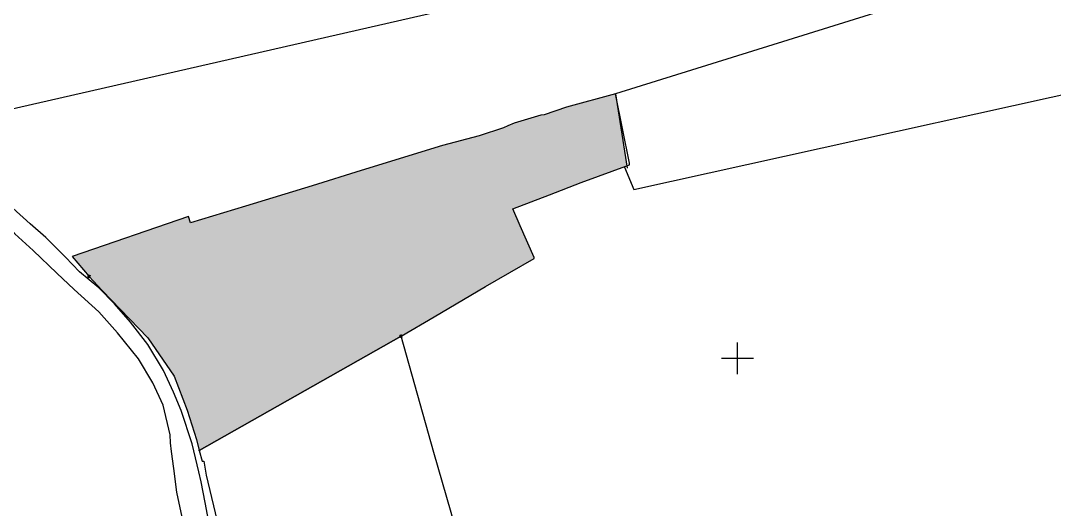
# Model space of a CAD drawing. Header units: millimetres. Extents: x 553705 to 560987, y 1303667 to 1309938.
# Drawn here: x 558121 to 559422, y 1307053 to 1307668 of the extents above; entities that cross this region are included whole.
import ezdxf

# ---------------------------------------------------------------- set-up
doc = ezdxf.new("R2010")
doc.units = ezdxf.units.MM
doc.header["$PDMODE"] = 35
doc.header["$PDSIZE"] = 0.5
for name, color, linetype in [('2', 7, 'Continuous'), ('42', 7, 'Continuous'), ('CVL_PUNTO', 250, 'Continuous')]:
    doc.layers.add(name, color=color, linetype=linetype)
doc.layers.add('Point', color=5, linetype='Continuous', lineweight=100)

# ---------------------------------------------------------------- blocks, each defined once
blk = doc.blocks.new('COORD')
at = {"layer": '42', "color": 2, "linetype": 'Continuous'}
for p, q in [((0, -2), (0, 2)), ((-2, 0), (2, 0))]:
    blk.add_line(p, q, dxfattribs=at)
blk = doc.blocks.new('COORD$')
at = {"layer": '42', "color": 2, "linetype": 'Continuous'}
blk.add_blockref('COORD', (0, 0), dxfattribs=at)

msp = doc.modelspace()

# ---------------------------------------------------------------- hatches: boundary and pattern name
at = {"lineweight": 30, "true_color": 0x000000}
h = msp.add_hatch(color=18, dxfattribs=at)
h.dxf.hatch_style = 1
h.paths.add_polyline_path([(558767.777, 1307368.71), (558767.695, 1307370.057), (558749.917, 1307409.896), (558740.714, 1307431.379), (558786.972, 1307449.025), (558826.895, 1307464.481), (558884.388, 1307485.583), (558870.215, 1307576.132), (558808.375, 1307559.15), (558780.046, 1307549.638), (558776.145, 1307549.052), (558742.333, 1307539.016), (558734.442, 1307535.963), (558729.244, 1307533.443), (558698.23, 1307523.078), (558652.162, 1307511.019), (558549.824, 1307479.41), (558488.061, 1307460.162), (558404.48, 1307434.631), (558335.201, 1307413.467), (558332.506, 1307421.557), (558185.936, 1307371.203), (558207.483, 1307346.127), (558224.021, 1307328.422), (558281.318, 1307268.545), (558314.416, 1307220.584), (558330.777, 1307177.553), (558342.655, 1307140.769), (558346.143, 1307126.94), (558600.12, 1307270.964), (558641.58, 1307295.21), (558706.536, 1307333.384)])

# ---------------------------------------------------------------- linework, layer by layer
at = {"color": 7}
for points in [[(558185.936, 1307371.203), (558207.483, 1307346.127), (558224.021, 1307328.422), (558281.318, 1307268.545), (558314.416, 1307220.584), (558330.777, 1307177.553), (558342.655, 1307140.769), (558346.143, 1307126.94), (558346.143, 1307126.94), (558600.12, 1307270.964), (558641.58, 1307295.21), (558706.536, 1307333.384), (558767.777, 1307368.71), (558767.695, 1307370.057), (558749.917, 1307409.896), (558740.714, 1307431.379), (558786.972, 1307449.025), (558826.895, 1307464.481), (558887.461, 1307486.71), (558887.775, 1307488.964), (558870.215, 1307576.132), (558808.375, 1307559.15), (558780.046, 1307549.638), (558776.145, 1307549.052), (558742.333, 1307539.016), (558734.442, 1307535.963), (558729.244, 1307533.443), (558698.23, 1307523.078), (558652.162, 1307511.019), (558549.824, 1307479.41), (558488.061, 1307460.162), (558404.48, 1307434.631), (558335.201, 1307413.467), (558332.506, 1307421.557), (558185.936, 1307371.203)], [(558185.936, 1307371.203), (558207.483, 1307346.127), (558224.021, 1307328.422), (558281.318, 1307268.545), (558314.416, 1307220.584), (558330.777, 1307177.553), (558342.655, 1307140.769), (558346.143, 1307126.94), (558600.12, 1307270.964), (558641.58, 1307295.21), (558706.536, 1307333.384), (558767.777, 1307368.71), (558767.695, 1307370.057), (558749.917, 1307409.896), (558740.714, 1307431.379), (558786.972, 1307449.025), (558826.895, 1307464.481), (558887.461, 1307486.71), (558887.775, 1307488.964), (558870.215, 1307576.132), (558808.375, 1307559.15), (558780.046, 1307549.638), (558776.145, 1307549.052), (558742.333, 1307539.016), (558734.442, 1307535.963), (558729.244, 1307533.443), (558698.23, 1307523.078), (558652.162, 1307511.019), (558549.824, 1307479.41), (558488.061, 1307460.162), (558404.48, 1307434.631), (558335.201, 1307413.467), (558332.506, 1307421.557), (558185.936, 1307371.203)]]:
    msp.add_lwpolyline(points, dxfattribs=at)
at = {"color": 1, "elevation": 44.322}
msp.add_lwpolyline([(558346.143, 1307126.94), (558349.593, 1307113.266), (558351.907, 1307113.497), (558354.89, 1307095.589), (558379.991, 1306990.489), (558382.262, 1306982.073), (558471.024, 1306984.28), (558524.539, 1306985.448), (558600.949, 1306986.888), (558609.487, 1306986.873), (558679.306, 1306988.624), (558663.237, 1307048.52), (558641.503, 1307124.349), (558600.12, 1307270.964), (558346.143, 1307126.94)], dxfattribs=at)
at = {"layer": '2', "color": 1, "linetype": 'Continuous'}
msp.add_line((558678.418, 1307686.584), (558011.536, 1307534.077), dxfattribs=at)
for points in [[(560370.562, 1307955.75), (559553.165, 1307789.367), (558870.215, 1307576.132), (558884.866, 1307482.533)], [(558881.564, 1307483.645), (558893.197, 1307455.723), (559655.461, 1307624.488), (560311.5, 1307766.217)], [(558337.261, 1307135.227), (558323.494, 1307177.139), (558313.672, 1307200.492), (558301.029, 1307227.643), (558281.234, 1307260.343), (558259.694, 1307288.445), (558239.459, 1307311.719), (558219.501, 1307331.939), (558195.227, 1307351.872), (558177.567, 1307370.327), (558152.75, 1307395.094), (558133.32, 1307412.517), (558111.587, 1307432.214), (558091.392, 1307450.141), (558074.794, 1307462.238), (558059.465, 1307474.599), (558046.666, 1307488.252), (558011.536, 1307534.077)], [(558324.473, 1307042.693), (558317.894, 1307074.219), (558313.865, 1307104.237), (558311.17, 1307125.607), (558310.074, 1307136.548), (558309.492, 1307146.73), (558300.584, 1307184.095), (558287.68, 1307212.263), (558269.429, 1307242.173), (558243.282, 1307275.078), (558219.47, 1307301.381), (558188.785, 1307329.668), (558166.791, 1307350.382), (558136.868, 1307378.675), (558113.854, 1307399.891), (558087.528, 1307422.609), (558061.71, 1307445.331), (558044.056, 1307463.023), (558028.713, 1307477.166), (558019.272, 1307483.206)], [(558398.63, 1306799.559), (558395.495, 1306811.504), (558391.252, 1306836.172), (558389.072, 1306856.527), (558385.842, 1306881.458), (558381.362, 1306903.833), (558378.425, 1306923.419), (558375.237, 1306942.748), (558370.726, 1306969.197), (558364.138, 1307001.996), (558357.771, 1307039.126), (558353.547, 1307061.248), (558348.532, 1307087.184), (558345.646, 1307099.895), (558337.261, 1307135.227)]]:
    msp.add_lwpolyline(points, dxfattribs=at)
at = {"layer": 'CVL_PUNTO', "color": 1}
for p in [(558600.12, 1307270.964), (558600.12, 1307270.964), (558346.143, 1307126.94)]:
    msp.add_point(p, dxfattribs=at)
at = {"layer": 'Point', "color": 1}
for p in [(558207.483, 1307346.127, 44.962), (558600.12, 1307270.964, 41.557)]:
    msp.add_point(p, dxfattribs=at)

# ---------------------------------------------------------------- block references
at = {"layer": '42', "color": 1, "linetype": 'Continuous', "xscale": 10, "yscale": 10}
msp.add_blockref('COORD$', (559023.645, 1307243.022), dxfattribs=at)

doc.saveas('drawing.dxf')
